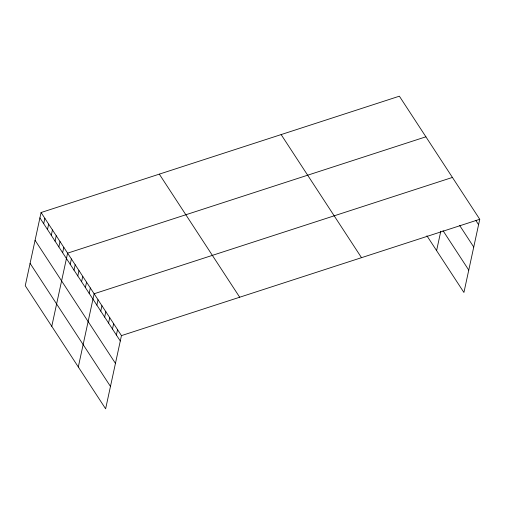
<?xml version="1.0" encoding="UTF-8"?>
<svg xmlns="http://www.w3.org/2000/svg" width="505" height="505" viewBox="0 0 505 505"><rect width="100%" height="100%" fill="white"/><g stroke="black" fill="none" stroke-linecap="round" stroke-linejoin="round"><path stroke-width="0.76" d="M41.075 212.529L25.25 285.716L105.627 408.81L121.453 335.617L41.075 212.529L399.373 96.19L479.75 219.284L463.925 292.471L426.914 235.791M43.701 223.715L44.863 218.33M47.489 229.516L48.65 224.132M51.276 235.324L52.444 229.939M55.064 241.125L56.232 235.74M58.858 246.926L60.019 241.541M62.645 252.727L63.813 247.343M51.775 326.337L67.601 253.15L425.898 136.811M70.227 264.336L71.388 258.951M74.014 270.137L75.176 264.753M77.802 275.945L78.969 270.554M81.595 281.746L82.757 276.361M85.383 287.547L86.544 282.162M89.17 293.348L90.338 287.964M78.3 366.958L94.126 293.765L452.423 177.432M96.865 305.134L98.027 299.749M100.766 311.112L101.934 305.727M104.674 317.089L105.835 311.705M108.575 323.067L109.743 317.683M112.482 329.045L113.644 323.661M116.384 335.023L117.551 329.639M436.598 250.619L440.789 231.227M121.453 335.617L479.75 219.284M475.855 220.483L478.588 224.668M459.695 225.52L473.747 247.046M442.999 230.64L468.766 270.099M281.134 134.582L361.511 257.676M159.315 174.137L239.692 297.224M39.908 217.914L120.291 341.001M35.072 240.292L115.449 363.379M30.085 263.345L110.469 386.432"/></g></svg>
